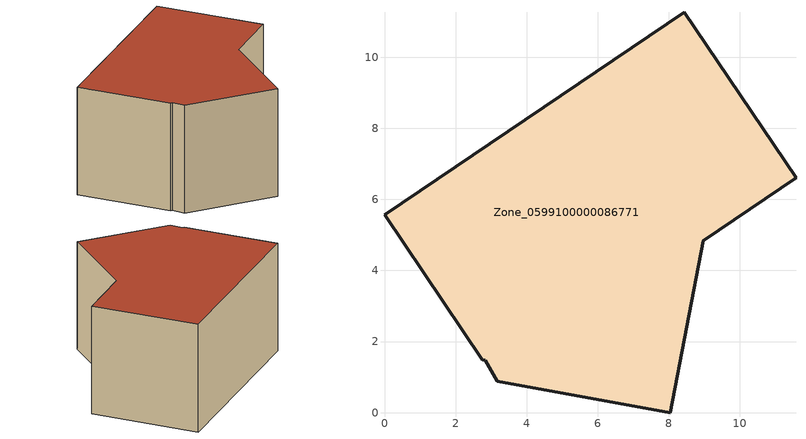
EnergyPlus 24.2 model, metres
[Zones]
Zone_0599100000086771
 floor ground (C_G): 2.83,1.47 2.76,1.49 0,5.56 8.43,11.26 11.58,6.61 8.97,4.83 8.04,0 3.18,0.89 z0
 wall outside (C_F): 8.43,11.26 0,5.56 2.76,1.49 2.83,1.47 3.18,0.89 8.04,0 8.97,4.83 11.58,6.61 8.43,11.26 z0:5.77
 roof outside (C_R): 3.18,0.89 8.04,0 8.97,4.83 11.58,6.61 8.43,11.26 0,5.56 2.76,1.49 2.83,1.47 z5.77
[BUILDING]
Pand.0599100000086771: North Axis=0; Terrain=City; Loads Convergence Tolerance Value=0.04; Temperature Convergence Tolerance Value=0.4; Solar Distribution=FullExterior; Maximum Number of Warmup Days=25; Minimum Number of Warmup Days=1
[Site:Location]
Rotterdam.The.Hague.AP_ZH_NLD Design_Conditions: Latitude=51.96; Longitude=4.45; Time Zone=1; Elevation=-4.5
[SITE:GROUNDTEMPERATURE:BUILDINGSURFACE]
18, 18, 18, 18, 18, 18, 18, 18, 18, 18, 18, 18
[MATERIAL] Thermal Absorptance=0.9; Solar Absorptance=0.7; Visible Absorptance=0.7
Name | Roughness | Thickness | Conductivity | Density | Specific Heat
G.TC.1975-1991 | MediumSmooth | 0.15 | 0.288461 | 540 | 1210
F.TC.1975-1991 | Rough | 0.3 | 0.230769 | 1920 | 840
R.TC.1975-1991 | MediumRough | 0.2 | 0.153846 | 1500 | 1000
[CONSTRUCTION]
C_G: G.TC.1975-1991
C_F: F.TC.1975-1991
C_R: R.TC.1975-1991
[ZONE]
Zone_0599100000086771: Type=1; Multiplier=1; Ceiling Height=Autocalculate; Volume=Autocalculate; Floor Area=autocalculate; Part of Total Floor Area=Yes
[ZONEINFILTRATION:DESIGNFLOWRATE]
Infil_Zone_0599100000086771: Zone or ZoneList or Space or SpaceList=Zone_0599100000086771; Schedule=AlwaysOn; Design Flow Rate Calculation Method=Flow/Area; Flow Rate per Floor Area=0.003; Constant Term Coefficient=1; Temperature Term Coefficient=0; Velocity Term Coefficient=0; Velocity Squared Term Coefficient=0
[HVACTEMPLATE:ZONE:IDEALLOADSAIRSYSTEM]
Zone_0599100000086771: Maximum Heating Supply Air Temperature=50; Minimum Cooling Supply Air Temperature=13; Maximum Heating Supply Air Humidity Ratio=0.0156; Minimum Cooling Supply Air Humidity Ratio=0.0077; Heating Limit=NoLimit; Cooling Limit=NoLimit; Dehumidification Control Type=ConstantSensibleHeatRatio; Cooling Sensible Heat Ratio=0.7; Dehumidification Setpoint=60; Humidification Control Type=None; Humidification Setpoint=30; Outdoor Air Method=None; Outdoor Air Flow Rate per Person=0.00944; Outdoor Air Flow Rate per Zone Floor Area=0; Outdoor Air Flow Rate per Zone=0; Demand Controlled Ventilation Type=None; Outdoor Air Economizer Type=NoEconomizer; Heat Recovery Type=None; Sensible Heat Recovery Effectiveness=0.7; Latent Heat Recovery Effectiveness=0.65
[ZONECONTROL:THERMOSTAT]
ThermostatControl_Zone_0599100000086771: Zone or ZoneList=Zone_0599100000086771; Control Type Schedule=DualSetpointControlType; Control 1=Thermostat_Zone_0599100000086771; Temperature Difference Between Cutout And Setpoint=0
[THERMOSTATSETPOINT:DUALSETPOINT]
Thermostat_Zone_0599100000086771: Heating Setpoint Temperature Schedule=HeatingSetpoint_Zone_0599100000086771; Cooling Setpoint Temperature Schedule=CoolingSetpoint_Zone_0599100000086771
[SCHEDULE:COMPACT]
HeatingSetpoint_Zone_0599100000086771: Through: 12/31, For: AllDays, Until: 24:00, 21
CoolingSetpoint_Zone_0599100000086771: Through: 12/31, For: AllDays, Until: 24:00, 24
DualSetpointControlType: Through: 12/31, For: AllDays, Until: 24:00, 4
AlwaysOn: Through: 12/31, For: AllDays, Until: 24:00, 1
